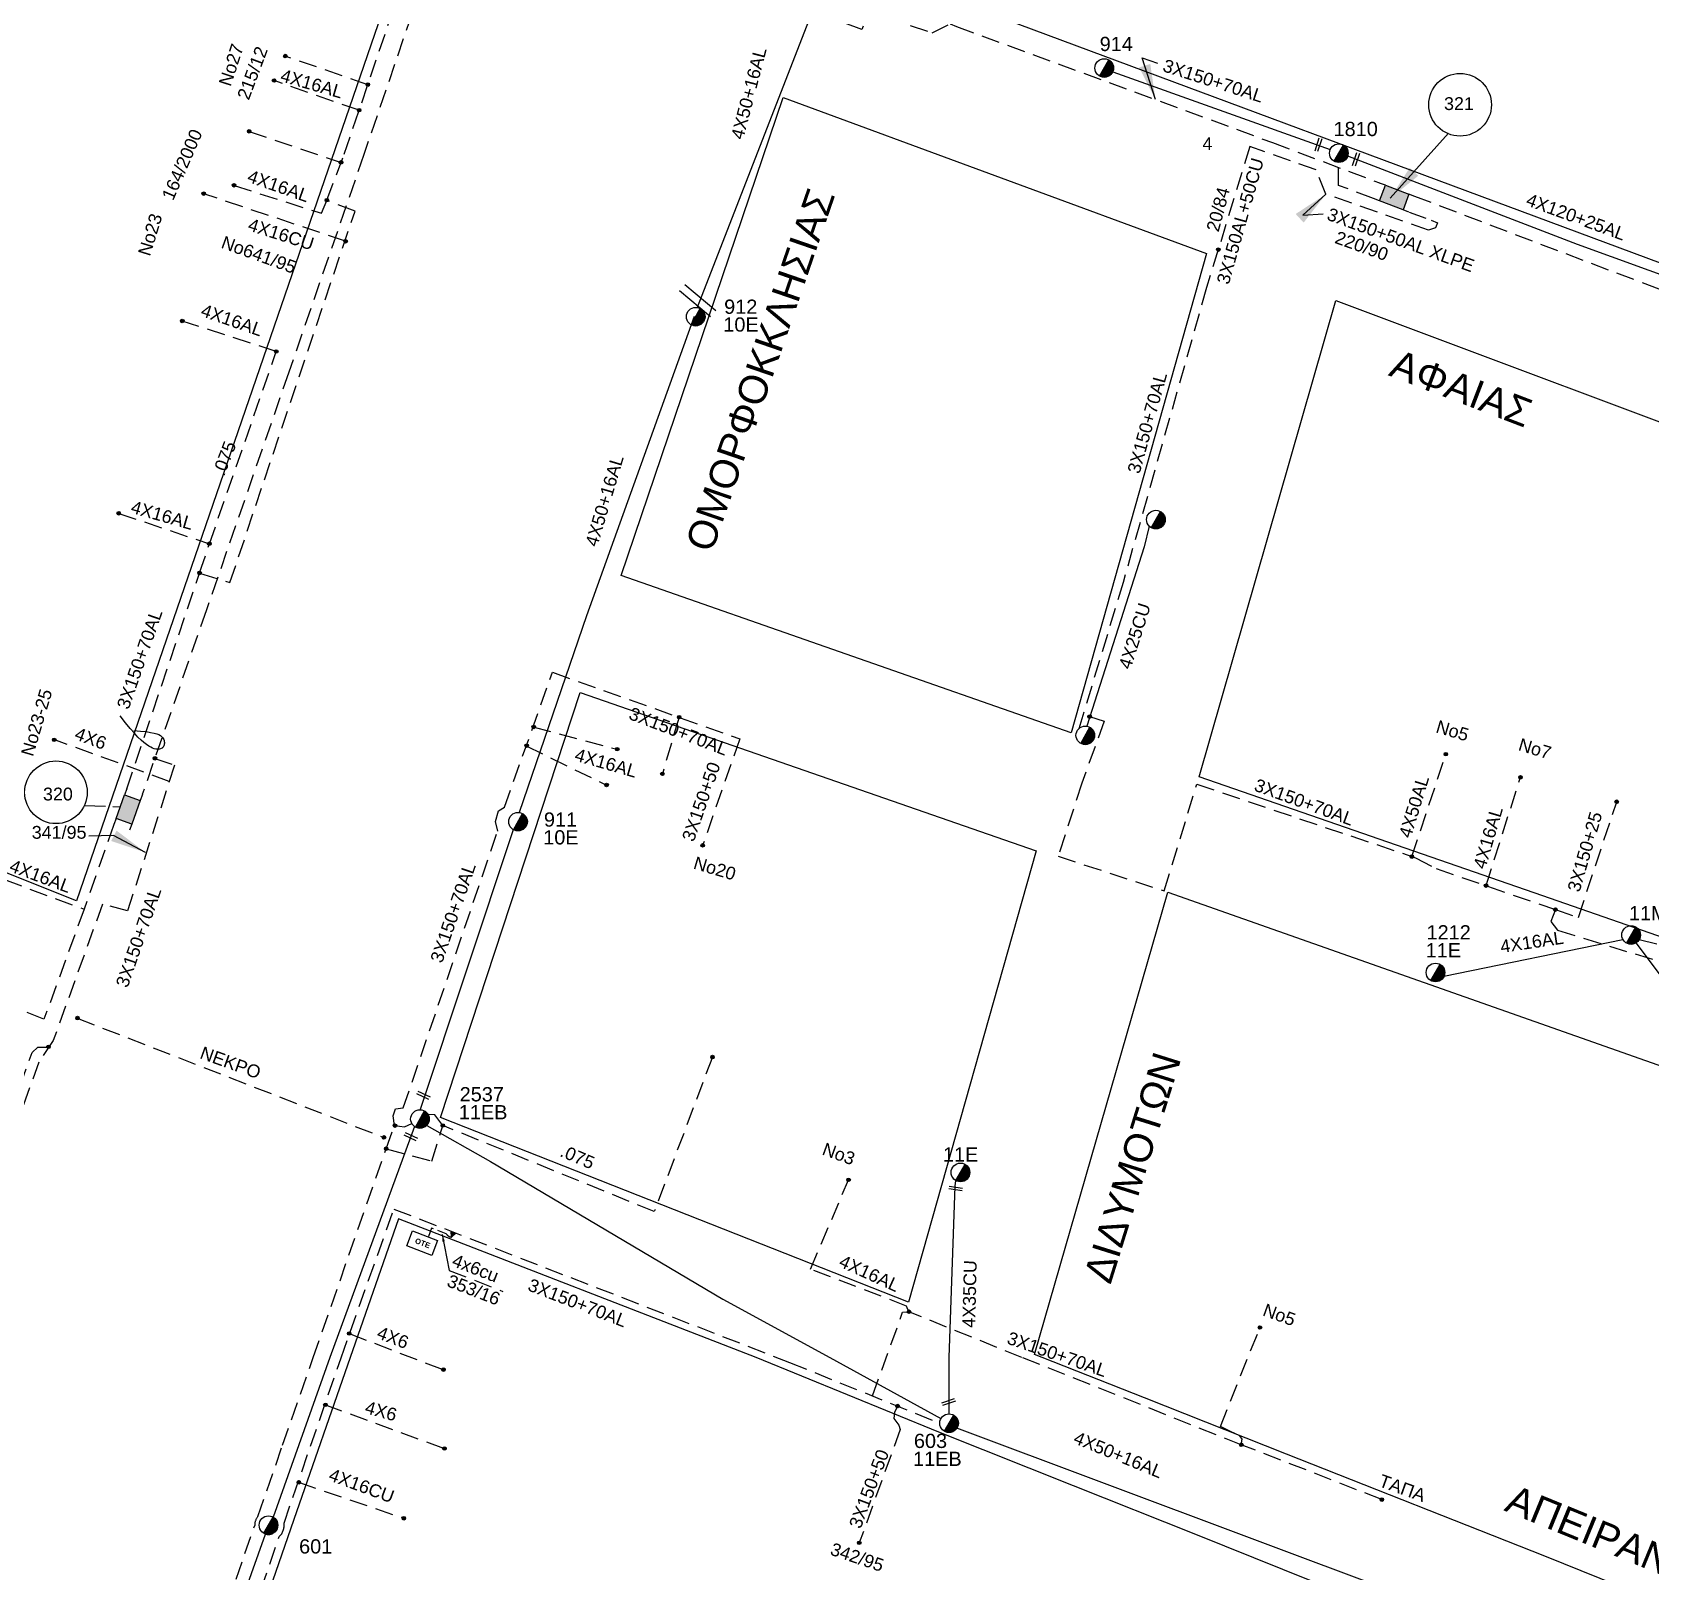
# Model space of a CAD drawing. Header units: millimetres. Extents: x 751 to 1825, y 358 to 872.
# Drawn here: x 1477.7 to 1591.4, y 469 to 577.1 of the extents above; entities that cross this region are included whole.
import ezdxf

# ---------------------------------------------------------------- set-up
doc = ezdxf.new("R2010")
doc.units = ezdxf.units.MM
doc.linetypes.add('DASHED', pattern=[19.05, 12.7, -6.35])
for name, color, linetype in [('Link Box 4 Διευθύνσεων', 7, 'Continuous'), ('Pillar OTE', 7, 'Continuous'), ('Άγνωστα', 7, 'Continuous'), ('Γυμνά εναέρια ΧΤ (3Φ)   4x16AL', 7, 'Continuous'), ('Γυμνά εναέρια ΧΤ (3Φ)   4x35CU', 7, 'Continuous'), ('Γυμνά εναέρια ΧΤ και ΦΟΠ (3Φ)   4x50+16AL', 7, 'Continuous'), ('Επιγραφές - Σχήματα', 7, 'Continuous'), ('Καλώδια ΧΤ   15AL', 7, 'DASHED'), ('Καλώδια ΧΤ   3x150+50AL', 7, 'DASHED'), ('Καλώδια ΧΤ   3x150+50AL XLPE', 7, 'DASHED'), ('Καλώδια ΧΤ   3x150+70AL', 7, 'DASHED'), ('Καλώδια ΧΤ   3x150AL+50CU', 7, 'DASHED'), ('Καλώδια ΧΤ   3x150AL+50XLPE', 7, 'DASHED'), ('Καλώδια ΧΤ   4x16AL', 7, 'DASHED'), ('Καλώδια ΧΤ   4x25CU', 7, 'DASHED'), ('Μηχανική τομή', 7, 'Continuous'), ('Στύλος ΦΜ', 7, 'Continuous'), ('Στύλος ΦΜ @ 1', 7, 'Continuous'), ('Συνδέσεις', 7, 'Continuous'), ('Συνεστραμμένα ΧΤ   4x120+25 AL', 7, 'SYN_LINE'), ('Τομή', 7, 'Continuous'), ('Υπόβαθρο ΔΕΗ', 7, 'Continuous'), ('Υπόγεια Καλώδια Δικτύου ΧΤ   .075', 7, 'DASHED'), ('Υπόγεια καλώδια Δικτύου ΧΤ και Παρ. ΧΤ - 3X150+70 AL', 7, 'DASHED'), ('Υπόγεια καλώδια Παροχών ΧΤ   .075', 7, 'DASHED'), ('Υπόγεια καλώδια Παροχών ΧΤ   4x16AL', 7, 'DASHED'), ('Υπόγεια καλώδια Παροχών ΧΤ   4x16CU', 7, 'DASHED'), ('Υπόγεια καλώδια Παροχών ΧΤ   4x50AL', 7, 'DASHED'), ('Υπόγεια καλώδια Παροχών ΧΤ   4x6', 7, 'DASHED')]:
    doc.layers.add(name, color=color, linetype=linetype)
doc.styles.add('arial', font='arial.ttf')
doc.styles.get("Standard").update_dxf_attribs({"font": 'arial.ttf'})
doc.linetypes.add('SYN_LINE', pattern='A,0.5,-0.0001,["/\\/\\/\\/",Standard,S=0.1,R=0,X=0,Y=-0.05],-0.25', length=0.7501)
doc.dimstyles.new('ISO-25', dxfattribs={"dimtxt": 2.5, "dimasz": 2.5, "dimexe": 1.25, "dimexo": 0.625, "dimtad": 1, "dimtxsty": 'Standard', "dimcen": 2.5, "dimadec": 0, "dimazin": 0, "dimtfac": 1, "dimtmove": 0, "dimatfit": 3, "dimfxl": 1, "dimarcsym": 0})

# ---------------------------------------------------------------- blocks, each defined once
blk = doc.blocks.new('ΥΠΑΡΧΩΝ ΤΣΙΜΕΝΤΕΝΙΟΣ ΣΤΥΛΟΣ')
at = {"layer": 'Στύλος ΦΜ'}
blk.add_hatch(color=256, dxfattribs=at).paths.add_polyline_path([(-1.29, -2.28, 0.574793), (2.62, 0, 0.268822), (1.3, 2.27)])
blk.add_line((-1.29, -2.28), (1.3, 2.27), dxfattribs=at)
blk.add_circle((0, 0), 2.62, dxfattribs=at)
at = {"layer": 'Στύλος ΦΜ', "flags": 4}
for tag, p in [('ΑΡΙΘΜΟΣ', (-4.68, 8.05)), ('ΤΥΠΟΣ', (-4.91, 3.03))]:
    blk.add_attdef(tag, p, '', height=4, dxfattribs=at)
blk = doc.blocks.new('_ΣΥΝΔΕΣΗ')
at = {"layer": 'Συνδέσεις', "linetype": 'SYN_LINE', "ltscale": 40}
blk.add_hatch(color=256, dxfattribs=at).paths.add_polyline_path([(0.5, -0.01, 1), (-0.5, -0.01, 1)])
at = {"layer": 'Συνδέσεις'}
blk.add_circle((0, -0.01), 0.5, dxfattribs=at)
blk = doc.blocks.new('ΜΗΧΑΝΙΚΗ ΤΟΜΗ')
at = {"layer": 'Μηχανική τομή', "ltscale": 40}
for p, q in [((-1.89, 0.78), (1.89, 0.78)), ((1.89, 0), (-1.89, 0))]:
    blk.add_line(p, q, dxfattribs=at)
blk = doc.blocks.new('LINK BOX 4 ΑΝΑΧΩΡΗΣΕΩΝ')
at = {"layer": 'Link Box 4 Διευθύνσεων', "ltscale": 40}
blk.add_hatch(color=256, dxfattribs=at).paths.add_polyline_path([(-3.54, 0), (-3.54, -4.67), (3.54, -4.67), (3.54, 0)])
for p, q in [((-3.54, 0), (-5.33, 0)), ((5.33, 0), (3.54, 0)), ((-3.54, -4.67), (-5.33, -4.67)), ((5.33, -4.67), (3.54, -4.67))]:
    blk.add_line(p, q, dxfattribs=at)
blk.add_lwpolyline([(-3.54, -4.67), (-3.54, 0), (3.54, 0), (3.54, -4.67)], close=True, dxfattribs=at)
blk = doc.blocks.new('ΤΟΜΗ')
at = {"layer": 'Τομή', "ltscale": 40}
for p, q in [((-5.68, 0), (5.68, 0)), ((5.68, -2.33), (-5.68, -2.33))]:
    blk.add_line(p, q, dxfattribs=at)
blk = doc.blocks.new('PILLAR ΟΤΕ')
at = {"layer": 'Pillar OTE', "ltscale": 40}
blk.add_lwpolyline([(-3.31, 2.02), (3.39, 2.02), (3.39, -1.99), (-3.31, -1.99)], close=True, dxfattribs=at)
at = {"layer": 'Pillar OTE', "insert": (-1.81, 0.71), "char_height": 1.3575, "width": 109.961, "attachment_point": 1}
blk.add_mtext('{\\fArial|b1|i0|c161|p34;OTE}', dxfattribs=at)

msp = doc.modelspace()

# ---------------------------------------------------------------- hatches: boundary and pattern name
at = {"layer": 'Pillar OTE', "ltscale": 40}
h = msp.add_hatch(color=256, dxfattribs=at)
h.dxf.hatch_style = 1
h.paths.add_polyline_path([(1507.13, 492.9), (1507.16, 492.48), (1507.47, 492.77)])

# ---------------------------------------------------------------- linework, layer by layer
msp.add_lwpolyline([(1507.47, 492.77), (1507.16, 492.48), (1507.13, 492.9), (1507.47, 492.77)], dxfattribs=at)
at = {"layer": 'Άγνωστα', "color": 27, "linetype": 'DASHED', "ltscale": 0.1}
msp.add_lwpolyline([(1523.14, 528.99), (1521.97, 525.01)], dxfattribs=at)
at = {"layer": 'Άγνωστα', "color": 173, "linetype": 'DASHED', "ltscale": 0.1}
msp.add_lwpolyline([(1584.7, 515.49), (1586.32, 514.94), (1589.01, 523.06)], dxfattribs=at)
at = {"layer": 'Γυμνά εναέρια ΧΤ (3Φ)   4x16AL', "color": 6, "linetype": 'DASHED', "ltscale": 0.1}
msp.add_lwpolyline([(1473.97, 518.26), (1481.35, 515.51)], dxfattribs=at)
at = {"layer": 'Γυμνά εναέρια ΧΤ (3Φ)   4x35CU', "color": 2, "linetype": 'SYN_LINE', "ltscale": 10}
msp.add_lwpolyline([(1542.11, 480.07), (1542.11, 484.03), (1542.53, 496.06), (1542.58, 496.47)], dxfattribs=at)
at = {"layer": 'Γυμνά εναέρια ΧΤ και ΦΟΠ (3Φ)   4x50+16AL', "color": 173, "ltscale": 0.1}
msp.add_lwpolyline([(1533.31, 580.96), (1533.39, 580.84), (1524.42, 557.77)], dxfattribs=at)
at = {"layer": 'Γυμνά εναέρια ΧΤ και ΦΟΠ (3Φ)   4x50+16AL', "color": 27, "ltscale": 0.1}
for points in [[(1524.2, 557.13), (1516.64, 536.11), (1511.91, 522.3)], [(1511.5, 521.09), (1504.96, 501.44)], [(1504.55, 500.26), (1498.61, 484.03), (1494.62, 472.83)], [(1488.08, 454.74), (1494.08, 471.64)]]:
    msp.add_lwpolyline(points, dxfattribs=at)
at = {"layer": 'Γυμνά εναέρια ΧΤ και ΦΟΠ (3Φ)   4x50+16AL', "color": 2, "ltscale": 0.1}
for points in [[(1505.42, 500.33), (1509.89, 497.8), (1526.21, 488.13), (1533.74, 484.03), (1541.54, 479.75)], [(1573.59, 467.49), (1573.59, 467.49), (1542.66, 479.08)]]:
    msp.add_lwpolyline(points, dxfattribs=at)
at = {"layer": 'Επιγραφές - Σχήματα', "ltscale": 0.1}
msp.add_lwpolyline([(1484.85, 528.05), (1485.32, 528.02), (1485.71, 527.98), (1486.02, 527.93), (1486.27, 527.88), (1486.46, 527.83), (1486.6, 527.77), (1486.71, 527.71), (1486.79, 527.64), (1486.86, 527.57), (1486.91, 527.51), (1486.94, 527.44), (1486.97, 527.37), (1486.98, 527.3), (1486.99, 527.23), (1486.99, 527.17), (1486.98, 527.1), (1486.97, 527.05), (1486.95, 526.99), (1486.93, 526.94), (1486.9, 526.9), (1486.86, 526.86), (1486.82, 526.82), (1486.77, 526.79), (1486.71, 526.77), (1486.65, 526.75), (1486.57, 526.74), (1486.49, 526.74), (1486.39, 526.76), (1486.28, 526.78), (1486.16, 526.83), (1486.03, 526.89), (1485.89, 526.97), (1485.73, 527.07), (1485.55, 527.21), (1485.35, 527.38), (1485.13, 527.6), (1484.88, 527.87), (1484.59, 528.21), (1484.26, 528.61), (1483.89, 529.09)], dxfattribs=at)
for centre in [(1578.01, 572), (1479.37, 523.72)]:
    msp.add_circle(centre, 2.2, dxfattribs=at)
at = {"layer": 'Καλώδια ΧΤ   15AL', "color": 6, "linetype": 'DASHED', "ltscale": 0.1}
for points in [[(1498.4, 565.3), (1499.62, 568.54), (1504.85, 583.9), (1504.86, 583.91)], [(1501.28, 573.41), (1495.48, 575.41)], [(1492.94, 570.13), (1499.4, 567.95)]]:
    msp.add_lwpolyline(points, dxfattribs=at)
at = {"layer": 'Καλώδια ΧΤ   3x150+50AL', "color": 2, "linetype": 'DASHED', "ltscale": 0.1}
msp.add_lwpolyline([(1538.5, 480.63), (1538.27, 480.2), (1538.23, 479.74), (1538.57, 479.28), (1538.68, 478.98), (1535.8, 471.02)], dxfattribs=at)
at = {"layer": 'Καλώδια ΧΤ   3x150+50AL XLPE', "linetype": 'DASHED', "ltscale": 0.1}
msp.add_lwpolyline([(1506.99, 490.15), (1510.77, 488.68)], dxfattribs=at)
msp.add_arc((1494.3, 472.26), 0.654, 250.4866, 60.1865, dxfattribs=at)
at = {"layer": 'Καλώδια ΧΤ   3x150+70AL', "color": 133, "linetype": 'DASHED', "ltscale": 0.1}
msp.add_lwpolyline([(1536.76, 579.29), (1535.98, 577.29), (1535.98, 577.29), (1535.98, 577.29), (1533.11, 578.37), (1530.23, 579.47), (1528.59, 580.09), (1529.41, 582.64), (1518.76, 586.53), (1508.28, 590.07), (1505.45, 581.96), (1505.84, 581.53), (1505.75, 580.86), (1505.34, 580.29), (1505, 580.23), (1501, 568.5), (1495.73, 553.22), (1489.94, 536.53), (1485.43, 523.57)], dxfattribs=at)
at = {"layer": 'Καλώδια ΧΤ   3x150+70AL', "color": 6, "linetype": 'DASHED', "ltscale": 0.1}
for points in [[(1484.34, 523.96), (1489.46, 539.12), (1491.59, 538.45), (1500.38, 564.54), (1498.4, 565.28)], [(1483.44, 521.45), (1481.35, 515.51), (1478.53, 507.78), (1447.56, 520.28)]]:
    msp.add_lwpolyline(points, dxfattribs=at)
at = {"layer": 'Καλώδια ΧΤ   3x150+70AL', "color": 173, "linetype": 'DASHED', "ltscale": 0.1}
for points in [[(1655.89, 521.28), (1657.87, 526.37), (1637.8, 534.12), (1640.06, 540.84), (1618.85, 548.47), (1617.42, 550.03), (1596.06, 558.72), (1593.78, 558.37), (1574.83, 565.56)], [(1561.02, 561.83), (1560.2, 559.16), (1554.33, 538.46), (1551.23, 528.18)], [(1551.98, 529.04), (1553.01, 528.72), (1551.44, 524.36), (1549.77, 519.23), (1557.23, 516.8), (1559.51, 524.3), (1574.87, 519.13), (1576.33, 518.36), (1584.7, 515.49)], [(1584.7, 515.49), (1584.39, 514.64), (1584.85, 514.04), (1592.86, 511.59)], [(1590.59, 513.39), (1593.2, 512.71)]]:
    msp.add_lwpolyline(points, dxfattribs=at)
at = {"layer": 'Καλώδια ΧΤ   3x150+70AL', "color": 2, "linetype": 'DASHED', "ltscale": 0.1}
msp.add_lwpolyline([(1572.51, 474.06), (1562.64, 477.91), (1547.23, 484.03), (1539.29, 487.24)], dxfattribs=at)
at = {"layer": 'Καλώδια ΧΤ   3x150AL+50XLPE', "color": 173, "linetype": 'DASHED', "ltscale": 0.1}
msp.add_lwpolyline([(1574.42, 564.47), (1575.98, 563.89), (1576.43, 563.7), (1576.27, 563.35), (1575.79, 563.19), (1568.58, 565.72), (1567.89, 567.44), (1563.24, 569.06), (1561.02, 561.83)], dxfattribs=at)
at = {"layer": 'Καλώδια ΧΤ   4x16AL', "color": 6, "linetype": 'DASHED', "ltscale": 0.1}
msp.add_lwpolyline([(1500.67, 571.61), (1494.69, 573.7)], dxfattribs=at)
at = {"layer": 'Καλώδια ΧΤ   4x16AL', "color": 173, "linetype": 'Continuous', "ltscale": 0.1}
for points in [[(1576.87, 510.8), (1589.44, 513.39)], [(1590.36, 513.14), (1596.93, 504.39)]]:
    msp.add_lwpolyline(points, dxfattribs=at)
at = {"layer": 'Καλώδια ΧΤ   4x25CU', "color": 173, "linetype": 'SYN_LINE', "ltscale": 10}
msp.add_lwpolyline([(1556.17, 542.42), (1555.82, 540.97), (1551.78, 528.37)], dxfattribs=at)
at = {"layer": 'Συνεστραμμένα ΧΤ   4x120+25 AL', "color": 6, "linetype": 'SYN_LINE', "ltscale": 10}
for points in [[(1553.61, 574.32), (1568.89, 568.86)], [(1570.11, 568.41), (1586.24, 562.2), (1593.66, 559.52)]]:
    msp.add_lwpolyline(points, dxfattribs=at)
at = {"layer": 'Συνεστραμμένα ΧΤ   4x120+25 AL', "color": 6, "linetype": 'DASHED', "ltscale": 0.1}
msp.add_lwpolyline([(1571.93, 565.42), (1569.47, 566.34), (1569.48, 567.95)], dxfattribs=at)
at = {"layer": 'Υπόβαθρο ΔΕΗ', "ltscale": 0.1}
for points in [[(1551.74, 631.75), (1656.95, 591.32), (1639.81, 542.94), (1618.11, 550.97), (1595.1, 559.76), (1539.21, 580.56), (1534.07, 582.56), (1551.74, 631.75)], [(1470.98, 596.02), (1504.01, 583.56), (1480.81, 516.11), (1447.17, 529.54)], [(1530.46, 572.52), (1560.2, 561.55), (1550.68, 527.9), (1519.07, 538.95)], [(1625.42, 501.99), (1613.85, 506.01), (1583.81, 516.46), (1559.69, 524.81), (1569.27, 558.25), (1601.39, 546.23), (1636.23, 533.07)], [(1539.27, 487.91), (1506.38, 500.89), (1516.19, 530.72), (1548.22, 519.62)], [(1618.53, 484.03), (1614.33, 472.59), (1609.6, 459.74), (1583.96, 470.08), (1565.82, 477.25), (1555.85, 481.2), (1548.65, 484.03), (1548.1, 484.24), (1557.47, 516.7), (1622.12, 493.93)]]:
    msp.add_lwpolyline(points, close=True, dxfattribs=at)
for points in [[(1481.36, 522.79), (1482.86, 522.74)], [(1483.37, 522.72), (1483.89, 522.71)], [(1569.63, 467.5), (1559.45, 471.6), (1550.86, 475.02), (1541.4, 478.79), (1528.55, 484.03), (1503.44, 493.76), (1500.03, 484.03), (1496.09, 472.66), (1489, 452.23)]]:
    msp.add_lwpolyline(points, dxfattribs=at)
at = {"layer": 'Υπόγεια Καλώδια Δικτύου ΧΤ   .075', "color": 6, "linetype": 'DASHED', "ltscale": 0.1}
msp.add_lwpolyline([(1489.46, 539.13), (1490.15, 541.17), (1494.85, 554.67)], dxfattribs=at)
at = {"layer": 'Υπόγεια Καλώδια Δικτύου ΧΤ   .075', "color": 133, "linetype": 'DASHED', "ltscale": 0.1}
msp.add_lwpolyline([(1471.16, 486.75), (1473.19, 492.67), (1476.24, 501.3), (1477.69, 505.46), (1478.09, 505.83), (1478.87, 505.83)], dxfattribs=at)
at = {"layer": 'Υπόγεια καλώδια Δικτύου ΧΤ και Παρ. ΧΤ - 3X150+70 AL', "color": 27, "linetype": 'DASHED', "ltscale": 0.1}
for points in [[(1537.85, 578.85), (1537.58, 578.17), (1540.92, 577.05), (1542.18, 577.68), (1542.63, 577.5), (1564.82, 569.35), (1572.35, 566.51)], [(1503.15, 500.32), (1503.85, 500.23), (1504.37, 500.46)]]:
    msp.add_lwpolyline(points, dxfattribs=at)
at = {"layer": 'Υπόγεια καλώδια Δικτύου ΧΤ και Παρ. ΧΤ - 3X150+70 AL', "color": 151, "linetype": 'DASHED', "ltscale": 0.1}
for points in [[(1503.15, 500.32), (1503.06, 501.01), (1503.22, 501.5), (1503.77, 501.56), (1510.4, 521), (1510.25, 521.68), (1510.46, 522.43), (1510.87, 522.68), (1514.25, 532.15)], [(1514.25, 532.15), (1527.4, 527.47), (1524.8, 519.99)], [(1502.56, 498.69), (1505.77, 497.83), (1506.55, 500.32)]]:
    msp.add_lwpolyline(points, dxfattribs=at)
at = {"layer": 'Υπόγεια καλώδια Δικτύου ΧΤ και Παρ. ΧΤ - 3X150+70 AL', "color": 133, "linetype": 'DASHED', "ltscale": 0.1}
msp.add_lwpolyline([(1486.31, 526.1), (1487.7, 525.63), (1484.4, 515.39), (1482.64, 515.87), (1479.18, 506.29), (1478.16, 504.77), (1470.8, 484.03), (1468.41, 476.54), (1468.25, 475.95), (1468.31, 475.4), (1468.33, 474.72), (1468.02, 474.18), (1467.39, 473.79), (1466.76, 473.66)], dxfattribs=at)
at = {"layer": 'Υπόγεια καλώδια Δικτύου ΧΤ και Παρ. ΧΤ - 3X150+70 AL', "color": 2, "linetype": 'DASHED', "ltscale": 0.1}
for points in [[(1480.87, 507.86), (1502.41, 499.48)], [(1536.73, 481.35), (1538.85, 487.21), (1539.29, 487.24)], [(1562.64, 477.91), (1562.7, 478.3), (1562.53, 478.53), (1561.89, 478.84), (1561.17, 479.2), (1563.95, 486.14)]]:
    msp.add_lwpolyline(points, dxfattribs=at)
at = {"layer": 'Υπόγεια καλώδια Δικτύου ΧΤ και Παρ. ΧΤ - 3X150+70 AL', "color": 151, "linetype": 'DASHED', "ltscale": 0.1}
msp.add_lwpolyline([(1484.84, 452.61), (1487.16, 456.72), (1487.67, 457.07), (1488.09, 457.15), (1490.77, 464.88), (1493.33, 472.23, -0.184838), (1493.56, 472.88), (1495.29, 477.87), (1497.44, 484.03), (1502.56, 498.69), (1503.15, 500.32)], format="xyb", dxfattribs=at)
at = {"layer": 'Υπόγεια καλώδια Δικτύου ΧΤ και Παρ. ΧΤ - 3X150+70 AL', "color": 2, "linetype": 'DASHED', "ltscale": 0.1}
msp.add_lwpolyline([(1488.11, 452.99), (1488.46, 452.87), (1488.67, 453.05), (1488.94, 453.81), (1488.94, 453.81), (1493.77, 467.71), (1495.06, 471.46, 0.239921), (1495.39, 472.41), (1499.4, 484.02), (1503.11, 494.46), (1530.91, 483.69), (1541.45, 479.42)], format="xyb", dxfattribs=at)
at = {"layer": 'Υπόγεια καλώδια Παροχών ΧΤ   .075', "color": 151, "linetype": 'DASHED', "ltscale": 0.1}
msp.add_lwpolyline([(1525.48, 505.12), (1521.4, 494.28), (1506.55, 500.32), (1505.99, 501.08), (1505.52, 501.09)], dxfattribs=at)
at = {"layer": 'Υπόγεια καλώδια Παροχών ΧΤ   4x16AL', "color": 6, "linetype": 'DASHED', "ltscale": 0.1}
for points in [[(1491.88, 566.33), (1498.02, 564.38), (1498.4, 565.28), (1498.4, 565.3)], [(1494.85, 554.67), (1488.24, 556.81)], [(1483.78, 543.31), (1490.15, 541.17)]]:
    msp.add_lwpolyline(points, dxfattribs=at)
at = {"layer": 'Υπόγεια καλώδια Παροχών ΧΤ   4x16AL', "color": 151, "linetype": 'DASHED', "ltscale": 0.1}
for points in [[(1512.88, 528.32), (1518.79, 526.74)], [(1512.4, 526.98), (1518.04, 524.23)]]:
    msp.add_lwpolyline(points, dxfattribs=at)
at = {"layer": 'Υπόγεια καλώδια Παροχών ΧΤ   4x16AL', "color": 173, "linetype": 'DASHED', "ltscale": 0.1}
msp.add_lwpolyline([(1579.83, 517.17), (1582.25, 524.78)], dxfattribs=at)
at = {"layer": 'Υπόγεια καλώδια Παροχών ΧΤ   4x16AL', "color": 2, "linetype": 'DASHED', "ltscale": 0.1}
msp.add_lwpolyline([(1539.29, 487.24), (1539.13, 487.65), (1532.37, 490.23), (1535.04, 496.5)], dxfattribs=at)
at = {"layer": 'Υπόγεια καλώδια Παροχών ΧΤ   4x16CU', "color": 6, "linetype": 'DASHED', "ltscale": 0.1}
msp.add_lwpolyline([(1499.72, 562.42), (1489.75, 565.75)], dxfattribs=at)
at = {"layer": 'Υπόγεια καλώδια Παροχών ΧΤ   4x16CU', "color": 2, "linetype": 'DASHED', "ltscale": 0.1}
msp.add_lwpolyline([(1496.41, 475.27), (1503.81, 472.75)], dxfattribs=at)
at = {"layer": 'Υπόγεια καλώδια Παροχών ΧΤ   4x50AL', "color": 173, "linetype": 'DASHED', "ltscale": 0.1}
msp.add_lwpolyline([(1574.62, 519.21), (1577.01, 526.4)], dxfattribs=at)
at = {"layer": 'Υπόγεια καλώδια Παροχών ΧΤ   4x6', "color": 133, "linetype": 'DASHED', "ltscale": 0.1}
msp.add_lwpolyline([(1487.33, 524.49), (1479.23, 527.42)], dxfattribs=at)
at = {"layer": 'Υπόγεια καλώδια Παροχών ΧΤ   4x6', "color": 2, "linetype": 'DASHED', "ltscale": 0.05}
msp.add_lwpolyline([(1507.16, 492.48, -0.232177), (1506.79, 492.72), (1505.76, 493.12), (1505.53, 492.51)], format="xyb", dxfattribs=at)
at = {"layer": 'Υπόγεια καλώδια Παροχών ΧΤ   4x6', "color": 2, "linetype": 'DASHED', "ltscale": 0.1}
for points in [[(1499.97, 485.71), (1506.59, 483.18)], [(1498.24, 480.73), (1506.66, 477.65)]]:
    msp.add_lwpolyline(points, dxfattribs=at)

# ---------------------------------------------------------------- block references
at = {"layer": 'Link Box 4 Διευθύνσεων', "ltscale": 0.1}
for p, xscale, yscale, zscale, rotation in [((1573.59, 566.03), 0.2500000000000062, 0.2500000000000062, 0.2500000000000062, 339.069387860134), ((1483.89, 522.71), 0.2499999999999279, 0.2499999999999279, 0.2499999999999279, 70.27402519990135)]:
    msp.add_blockref('LINK BOX 4 ΑΝΑΧΩΡΗΣΕΩΝ', p, dxfattribs=dict(at, xscale=xscale, yscale=yscale, zscale=zscale, rotation=rotation))
at = {"layer": 'Pillar OTE', "xscale": 0.2813494153339554, "yscale": 0.2813494153339554, "zscale": 0.2813494153339554, "rotation": 339}
msp.add_blockref('PILLAR ΟΤΕ', (1505.09, 492.07), dxfattribs=at)
at = {"layer": 'Μηχανική τομή', "ltscale": 0.1}
for p, xscale, yscale, zscale, rotation in [((1568.15, 569.16), 0.2499999999999793, 0.2499999999999793, 0.2499999999999793, 71.88107144356717), ((1570.79, 568.13), 0.2499999999999793, 0.2499999999999793, 0.2499999999999793, 71.88107144356717), ((1505.14, 502.36), 0.2500000000000029, 0.2500000000000029, 0.2500000000000029, 335.17730611922), ((1504.25, 499.45), 0.2500000000000029, 0.2500000000000029, 0.2500000000000029, 335.17730611922), ((1542.56, 495.8), 0.2500000000000571, 0.2500000000000571, 0.2500000000000571, 351.334534990203), ((1542.04, 481), 0.2499999999998834, 0.2499999999998834, 0.2499999999998834, 198.7745237424751)]:
    msp.add_blockref('ΜΗΧΑΝΙΚΗ ΤΟΜΗ', p, dxfattribs=dict(at, xscale=xscale, yscale=yscale, zscale=zscale, rotation=rotation))
at = {"layer": 'Στύλος ΦΜ @ 1', "ltscale": 0.1}
ref = msp.add_blockref('ΥΠΑΡΧΩΝ ΤΣΙΜΕΝΤΕΝΙΟΣ ΣΤΥΛΟΣ', (1553.01, 574.58), dxfattribs=dict(at, xscale=0.25, yscale=0.25, zscale=0.25))
ref.add_attrib('ΤΥΠΟΣ', '914', (1552.69, 575.77), dxfattribs={"layer": 'Στύλος ΦΜ', "height": 1, "flags": 4})
ref = msp.add_blockref('ΥΠΑΡΧΩΝ ΤΣΙΜΕΝΤΕΝΙΟΣ ΣΤΥΛΟΣ', (1569.49, 568.6), dxfattribs=dict(at, xscale=0.25, yscale=0.25, zscale=0.25))
ref.add_attrib('ΤΥΠΟΣ', '1810', (1569.12, 569.8), dxfattribs={"layer": 'Στύλος ΦΜ', "height": 1, "flags": 4})
ref = msp.add_blockref('ΥΠΑΡΧΩΝ ΤΣΙΜΕΝΤΕΝΙΟΣ ΣΤΥΛΟΣ', (1524.31, 557.12), dxfattribs=dict(at, xscale=0.25, yscale=0.25, zscale=0.25))
ref.add_attrib('ΤΥΠΟΣ', '10E', (1526.25, 556.07), dxfattribs={"layer": 'Στύλος ΦΜ', "height": 1, "flags": 4})
ref.add_attrib('ΑΡΙΘΜΟΣ', '912', (1526.31, 557.32), dxfattribs={"layer": 'Στύλος ΦΜ', "height": 1, "flags": 4})
at = {"layer": 'Στύλος ΦΜ @ 1', "ltscale": 0.1, "xscale": 0.25, "yscale": 0.25, "zscale": 0.25}
for p in [(1556.64, 542.87), (1551.68, 527.72)]:
    msp.add_blockref('ΥΠΑΡΧΩΝ ΤΣΙΜΕΝΤΕΝΙΟΣ ΣΤΥΛΟΣ', p, dxfattribs=at)
at = {"layer": 'Στύλος ΦΜ @ 1', "ltscale": 0.1}
ref = msp.add_blockref('ΥΠΑΡΧΩΝ ΤΣΙΜΕΝΤΕΝΙΟΣ ΣΤΥΛΟΣ', (1511.83, 521.66), dxfattribs=dict(at, xscale=0.25, yscale=0.25, zscale=0.25))
ref.add_attrib('ΤΥΠΟΣ', '10E', (1513.6, 520.06), dxfattribs={"layer": 'Στύλος ΦΜ', "height": 1, "flags": 4})
ref.add_attrib('ΑΡΙΘΜΟΣ', '911', (1513.65, 521.31), dxfattribs={"layer": 'Στύλος ΦΜ', "height": 1, "flags": 4})
ref = msp.add_blockref('ΥΠΑΡΧΩΝ ΤΣΙΜΕΝΤΕΝΙΟΣ ΣΤΥΛΟΣ', (1590.02, 513.7), dxfattribs=dict(at, xscale=0.25, yscale=0.25, zscale=0.25))
ref.add_attrib('ΤΥΠΟΣ', '11M', (1589.87, 514.73), dxfattribs={"layer": 'Στύλος ΦΜ', "height": 1, "flags": 4})
ref = msp.add_blockref('ΥΠΑΡΧΩΝ ΤΣΙΜΕΝΤΕΝΙΟΣ ΣΤΥΛΟΣ', (1576.28, 511.07), dxfattribs=dict(at, xscale=0.25, yscale=0.25, zscale=0.25))
ref.add_attrib('ΤΥΠΟΣ', '11E', (1575.59, 512.13), dxfattribs={"layer": 'Στύλος ΦΜ', "height": 1, "flags": 4})
ref.add_attrib('ΑΡΙΘΜΟΣ', '1212', (1575.65, 513.39), dxfattribs={"layer": 'Στύλος ΦΜ', "height": 1, "flags": 4})
ref = msp.add_blockref('ΥΠΑΡΧΩΝ ΤΣΙΜΕΝΤΕΝΙΟΣ ΣΤΥΛΟΣ', (1504.94, 500.78), dxfattribs=dict(at, xscale=0.25, yscale=0.25, zscale=0.25))
ref.add_attrib('ΤΥΠΟΣ', '11EB', (1507.67, 500.76), dxfattribs={"layer": 'Στύλος ΦΜ', "height": 1, "flags": 4})
ref.add_attrib('ΑΡΙΘΜΟΣ', '2537', (1507.73, 502.02), dxfattribs={"layer": 'Στύλος ΦΜ', "height": 1, "flags": 4})
ref = msp.add_blockref('ΥΠΑΡΧΩΝ ΤΣΙΜΕΝΤΕΝΙΟΣ ΣΤΥΛΟΣ', (1542.91, 497.03), dxfattribs=dict(at, xscale=0.25, yscale=0.25, zscale=0.25))
ref.add_attrib('ΤΥΠΟΣ', '11E', (1541.68, 497.79), dxfattribs={"layer": 'Στύλος ΦΜ', "height": 1, "flags": 4})
ref = msp.add_blockref('ΥΠΑΡΧΩΝ ΤΣΙΜΕΝΤΕΝΙΟΣ ΣΤΥΛΟΣ', (1542.11, 479.42), dxfattribs=dict(at, xscale=0.25, yscale=0.25, zscale=0.25))
ref.add_attrib('ΤΥΠΟΣ', '11EB', (1539.58, 476.42), dxfattribs={"layer": 'Στύλος ΦΜ', "height": 1, "flags": 4})
ref.add_attrib('ΑΡΙΘΜΟΣ', '603', (1539.64, 477.68), dxfattribs={"layer": 'Στύλος ΦΜ', "height": 1, "flags": 4})
ref = msp.add_blockref('ΥΠΑΡΧΩΝ ΤΣΙΜΕΝΤΕΝΙΟΣ ΣΤΥΛΟΣ', (1494.3, 472.26), dxfattribs=dict(at, xscale=0.25, yscale=0.25, zscale=0.25))
ref.add_attrib('ΤΥΠΟΣ', '601', (1496.45, 470.27), dxfattribs={"layer": 'Στύλος ΦΜ', "height": 1, "flags": 4})
at = {"layer": 'Συνδέσεις', "ltscale": 0.1, "xscale": 0.25, "yscale": 0.25, "zscale": 0.25}
for p in [(1495.48, 575.42), (1494.69, 573.71), (1501.28, 573.42), (1500.67, 571.62), (1492.94, 570.14), (1499.4, 567.96), (1491.88, 566.35), (1489.75, 565.76), (1498.4, 565.3), (1499.72, 562.42), (1561.02, 561.83), (1488.24, 556.82), (1494.85, 554.68), (1483.78, 543.32), (1490.15, 541.18), (1489.46, 539.13), (1523.15, 529), (1551.98, 529.04), (1479.25, 527.41), (1512.93, 528.31), (1512.44, 527), (1518.8, 526.75), (1577.01, 526.4), (1486.32, 526.11), (1518.05, 524.24), (1521.97, 525.02), (1582.25, 524.78), (1589.01, 523.06), (1524.8, 520), (1574.62, 519.21), (1579.83, 517.17), (1584.7, 515.49), (1480.88, 507.87), (1478.84, 505.85), (1525.49, 505.13), (1503.19, 500.32), (1506.55, 500.33), (1502.41, 499.49), (1502.57, 498.7), (1535.05, 496.51), (1539.3, 487.25), (1499.97, 485.72), (1563.95, 486.14), (1506.59, 483.19), (1498.3, 480.71), (1538.5, 480.63), (1506.66, 477.65), (1562.64, 477.91), (1496.43, 475.27), (1572.51, 474.06), (1503.81, 472.75), (1535.8, 471.02)]:
    msp.add_blockref('_ΣΥΝΔΕΣΗ', p, dxfattribs=at)
at = {"layer": 'Τομή', "ltscale": 0.1, "xscale": 0.2500000000000137, "yscale": 0.2500000000000137, "zscale": 0.2500000000000137, "rotation": 320.3067032859503}
msp.add_blockref('ΤΟΜΗ', (1524.64, 558.47), dxfattribs=at)

# ---------------------------------------------------------------- texts
at = {"layer": 'Άγνωστα', "ltscale": 0.1, "insert": (1585.53, 516.91), "char_height": 0.9, "width": 84.1859, "attachment_point": 1, "rotation": 73.7259}
msp.add_mtext('3X150+25', dxfattribs=at)
at = {"layer": 'Γυμνά εναέρια ΧΤ (3Φ)   4x16AL', "color": 7, "ltscale": 0.1, "char_height": 0.9, "width": 84.1859, "attachment_point": 1, "rotation": 339.6071}
for s, insert in [('4X6', (1480.92, 528.32)), ('4X16AL', (1476.34, 519.04))]:
    msp.add_mtext(s, dxfattribs=dict(at, insert=insert))
at = {"layer": 'Γυμνά εναέρια ΧΤ (3Φ)   4x35CU', "color": 7, "ltscale": 0.1, "insert": (1543.04, 486.13), "char_height": 0.9, "width": 84.1859, "attachment_point": 1, "rotation": 88.5965}
msp.add_mtext('4X35CU', dxfattribs=at)
at = {"layer": 'Γυμνά εναέρια ΧΤ και ΦΟΠ (3Φ)   4x50+16AL', "color": 7, "ltscale": 0.1, "char_height": 0.9, "width": 84.1859, "attachment_point": 1}
for insert, rotation in [((1526.77, 569.73), 75.4132), ((1516.53, 541.16), 73.5184), ((1551.12, 478.88), 337.6297)]:
    msp.add_mtext('4X50+16AL', dxfattribs=dict(at, insert=insert, rotation=rotation))
at = {"layer": 'Επιγραφές - Σχήματα', "ltscale": 0.1, "char_height": 0.9, "width": 8.5591, "attachment_point": 1}
for s, insert, rotation in [('No27', (1490.78, 573.51), 71.7765), ('164/2000', (1486.77, 565.58), 66.5263), ('20/84', (1560.17, 563.25), 75.1316), ('No23', (1485.11, 561.58), 72.8414), ('No641/95', (1491.21, 562.82), 340.1884), ('220/90', (1569.44, 563.16), 340.2854), ('No23-25', (1476.89, 526.44), 73.4497), ('No5', (1576.5, 528.81), 343.4497), ('No7', (1582.29, 527.55), 343.4497), ('No20', (1524.34, 519.24), 343.4497), ('ΝΕΚΡΟ', (1489.72, 505.91), 340.1963), ('No3', (1533.43, 499.15), 340.1963), ('No5', (1564.38, 487.85), 340.1963), ('ΤΑΠΑ', (1572.53, 475.86), 340.1963)]:
    msp.add_mtext(s, dxfattribs=dict(at, insert=insert, rotation=rotation))
for s, insert in [('321', (1576.88, 572.53)), ('4', (1559.91, 569.72)), ('320', (1478.46, 524.05)), ('341/95', (1477.67, 521.36))]:
    msp.add_mtext(s, dxfattribs=dict(at, insert=insert))
at = {"layer": 'Επιγραφές - Σχήματα', "ltscale": 0.1, "char_height": 2, "attachment_point": 5}
for s, insert, rotation in [('ΟΜΟΡΦΟΚΚΛΗΣΙΑΣ', (1528.85, 553.39), 71), ('ΑΦΑΙΑΣ', (1578.09, 552.09), 339), ('ΔΙΔΥΜΟΤΩΝ', (1555, 497.37), 72.6122), ('ΑΠΕΙΡΑΝΘΟΥ', (1589.96, 470.72), 337.7273)]:
    msp.add_mtext(s, dxfattribs=dict(at, insert=insert, rotation=rotation))
at = {"layer": 'Επιγραφές - Σχήματα', "ltscale": 0.1, "insert": (1533.98, 471.06), "char_height": 0.9, "width": 47.0228, "attachment_point": 1, "rotation": 341.2646, "style": 'arial'}
msp.add_mtext('{\\fArial|b0|i0|c161|p34;342/95}', dxfattribs=at)
at = {"layer": 'Καλώδια ΧΤ   3x150+50AL', "color": 7, "linetype": 'DASHED', "ltscale": 0.1, "insert": (1535.05, 472.27), "char_height": 0.9, "width": 84.1859, "attachment_point": 1, "rotation": 69.4785}
msp.add_mtext('3X150+50', dxfattribs=at)
at = {"layer": 'Καλώδια ΧΤ   3x150+70AL', "color": 7, "linetype": 'DASHED', "ltscale": 0.1, "char_height": 0.9, "width": 84.1859, "attachment_point": 1}
for s, insert, rotation in [('3X150+70AL', (1554.62, 546.27), 74.5068), ('3X150+70AL', (1483.62, 529.78), 70.8055), ('3X150+50', (1523.32, 520.49), 70.8055), ('3X150+70AL', (1563.78, 524.71), 339.9747), ('3X150+70AL', (1546.4, 485.88), 340.9468)]:
    msp.add_mtext(s, dxfattribs=dict(at, insert=insert, rotation=rotation))
at = {"layer": 'Καλώδια ΧΤ   3x150AL+50CU', "color": 7, "linetype": 'DASHED', "ltscale": 0.1, "insert": (1560.89, 559.57), "char_height": 0.9, "width": 84.1859, "attachment_point": 1, "rotation": 74.2223}
msp.add_mtext('3X150AL+50CU', dxfattribs=at)
at = {"layer": 'Καλώδια ΧΤ   3x150AL+50XLPE', "color": 7, "linetype": 'DASHED', "ltscale": 0.1, "insert": (1568.89, 564.8), "char_height": 0.9, "width": 84.1859, "attachment_point": 1, "rotation": 339.9525}
msp.add_mtext('3X150+50AL XLPE', dxfattribs=at)
at = {"layer": 'Καλώδια ΧΤ   4x16AL', "color": 7, "linetype": 'DASHED', "ltscale": 0.1, "insert": (1580.77, 513.33), "char_height": 0.9, "width": 84.1859, "attachment_point": 1, "rotation": 8.4194}
msp.add_mtext('4X16AL', dxfattribs=at)
at = {"layer": 'Καλώδια ΧΤ   4x25CU', "color": 7, "linetype": 'DASHED', "ltscale": 0.1, "insert": (1554, 532.57), "char_height": 0.9, "width": 84.1859, "attachment_point": 1, "rotation": 72.4139}
msp.add_mtext('4X25CU', dxfattribs=at)
at = {"layer": 'Συνεστραμμένα ΧΤ   4x120+25 AL', "color": 7, "linetype": 'DASHED', "ltscale": 0.1, "insert": (1582.88, 565.81), "char_height": 0.9, "width": 84.1859, "attachment_point": 1, "rotation": 339.8804}
msp.add_mtext('4X120+25AL', dxfattribs=at)
at = {"layer": 'Υπόβαθρο ΔΕΗ', "ltscale": 0.1, "insert": (1507.09, 489.9), "char_height": 0.9, "attachment_point": 1, "rotation": 338.8495}
msp.add_mtext_dynamic_manual_height_columns('353/16', width=1.8, gutter_width=12.5, heights=[0.118], dxfattribs=at)
at = {"layer": 'Υπόγεια Καλώδια Δικτύου ΧΤ   .075', "color": 7, "linetype": 'DASHED', "ltscale": 0.1, "insert": (1490.34, 546.19), "char_height": 0.9, "width": 84.1859, "attachment_point": 1, "rotation": 69.0269}
msp.add_mtext('.075', dxfattribs=at)
at = {"layer": 'Υπόγεια καλώδια Δικτύου ΧΤ και Παρ. ΧΤ - 3X150+70 AL', "color": 7, "linetype": 'DASHED', "ltscale": 0.1, "char_height": 0.9, "width": 84.1859, "attachment_point": 1}
for insert, rotation in [((1557.33, 575.23), 342.2097), ((1519.86, 529.73), 339.08), ((1505.64, 511.97), 70.8906), ((1483.55, 510.24), 70.8906), ((1512.77, 489.61), 338.8495)]:
    msp.add_mtext('3X150+70AL', dxfattribs=dict(at, insert=insert, rotation=rotation))
at = {"layer": 'Υπόγεια καλώδια Δικτύου ΧΤ και Παρ. ΧΤ - 3X150+70 AL', "color": 7, "linetype": 'DASHED', "ltscale": 0.1, "insert": (1507.44, 491.33), "char_height": 0.9, "attachment_point": 1, "rotation": 338.8495}
msp.add_mtext_dynamic_manual_height_columns('4x6cu', width=1.8, gutter_width=12.5, heights=[0.118], dxfattribs=at)
at = {"layer": 'Υπόγεια καλώδια Παροχών ΧΤ   .075', "color": 7, "linetype": 'DASHED', "ltscale": 0.1, "insert": (1515.06, 499.02), "char_height": 0.9, "width": 84.1859, "attachment_point": 1, "rotation": 336.8202}
msp.add_mtext('.075', dxfattribs=at)
at = {"layer": 'Υπόγεια καλώδια Παροχών ΧΤ   4x16AL', "color": 7, "linetype": 'DASHED', "ltscale": 0.1, "char_height": 0.9, "width": 84.1859, "attachment_point": 1}
for insert, rotation in [((1495.32, 574.53), 344.0392), ((1493.04, 567.46), 340.8425), ((1489.77, 558.04), 340.8425), ((1484.81, 544.23), 344.0392), ((1515.99, 526.83), 344.0392), ((1578.91, 518.52), 73.7259), ((1534.67, 491.28), 335.5755)]:
    msp.add_mtext('4X16AL', dxfattribs=dict(at, insert=insert, rotation=rotation))
at = {"layer": 'Υπόγεια καλώδια Παροχών ΧΤ   4x16CU', "color": 7, "linetype": 'DASHED', "ltscale": 0.1, "char_height": 0.9, "width": 84.1859, "attachment_point": 1}
for s, insert, rotation in [('215/12', (1492.07, 572.59), 69.3405), ('4X16CU', (1493.06, 564.06), 342.3737), ('4X16CU', (1498.77, 476.28), 339.7908)]:
    msp.add_mtext(s, dxfattribs=dict(at, insert=insert, rotation=rotation))
at = {"layer": 'Υπόγεια καλώδια Παροχών ΧΤ   4x50AL', "color": 7, "linetype": 'DASHED', "ltscale": 0.1, "insert": (1573.68, 520.71), "char_height": 0.9, "width": 84.1859, "attachment_point": 1, "rotation": 73.0287}
msp.add_mtext('4X50AL', dxfattribs=at)
at = {"layer": 'Υπόγεια καλώδια Παροχών ΧΤ   4x6', "color": 7, "linetype": 'DASHED', "ltscale": 0.1, "char_height": 0.9, "width": 84.1859, "attachment_point": 1}
for insert, rotation in [((1502.16, 486.26), 339.0186), ((1501.25, 481.01), 344.5338)]:
    msp.add_mtext('4X6', dxfattribs=dict(at, insert=insert, rotation=rotation))

# ---------------------------------------------------------------- leaders
at = {"layer": 'Επιγραφές - Σχήματα', "ltscale": 0.1}
for points in [[(1556.61, 572.36), (1555.68, 575.29), (1556.74, 574.92)], [(1573.1, 565.43), (1577.2, 570.01)], [(1568.58, 565.72), (1566.97, 564.24), (1568.4, 564.35)], [(1485.65, 519.5), (1483.41, 520.68), (1481.67, 520.65)]]:
    msp.add_leader(points, dimstyle='ISO-25', override={"dimgap": 0.625, "dimtad": 0}, dxfattribs=at)
at = {"layer": 'Επιγραφές - Σχήματα', "ltscale": 40}
msp.add_leader([(1506.51, 492.68), (1506.99, 490.15)], dimstyle='ISO-25', override={"dimasz": 0.5, "dimtad": 0}, dxfattribs=at)

doc.saveas('drawing.dxf')
